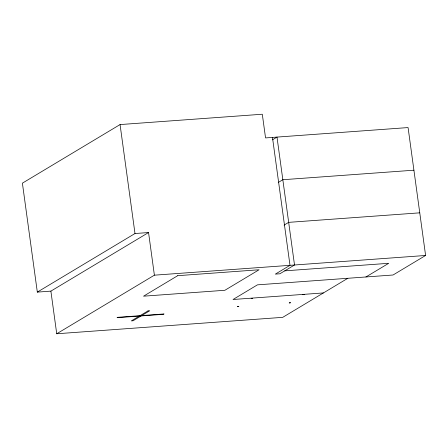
<?xml version="1.0" encoding="UTF-8"?>
<svg xmlns="http://www.w3.org/2000/svg" width="448" height="448" viewBox="0 0 448 448"><rect width="100%" height="100%" fill="white"/><g stroke="black" fill="none" stroke-linecap="round" stroke-linejoin="round"><path stroke-width="0.67" d="M323.428 292.93L233.022 299.499L257.443 284.85L393.047 274.999L425.6 255.472L408.078 127.568L265.546 137.922L262.304 114.234L120.064 124.572L22.4 183.159L37.324 292.113L50.887 291.127L148.551 232.54L154.392 275.178L56.728 333.766L50.887 291.127M272.401 139.849L276.993 137.094L294.515 264.998L279.866 273.784L275.346 274.109L289.996 265.322L272.474 137.418M37.324 292.113L134.994 233.526L148.551 232.54M278.242 182.482L282.834 179.726L413.918 170.201M284.082 225.12L288.674 222.359L419.759 212.834M347.844 278.281L282.733 317.341L56.728 333.766M365.926 276.97L388.713 263.301L284.749 270.855M154.392 275.178L425.6 255.472M120.064 124.572L134.994 233.526M237.49 306.678L238.857 306.505L237.502 306.667M251.188 298.463L252.554 298.284L251.188 298.463M289.246 302.921L290.612 302.742L289.268 302.893M302.943 294.706L304.31 294.526L302.949 294.689M177.722 275.677L143.539 296.184L224.902 290.27L259.084 269.769L177.722 275.677M117.662 317.318L117.046 317.688L163.436 314.317L164.058 313.947L117.662 317.318M148.047 310.873L131.337 320.891L133.056 320.768L149.761 310.744L148.047 310.873"/></g></svg>
